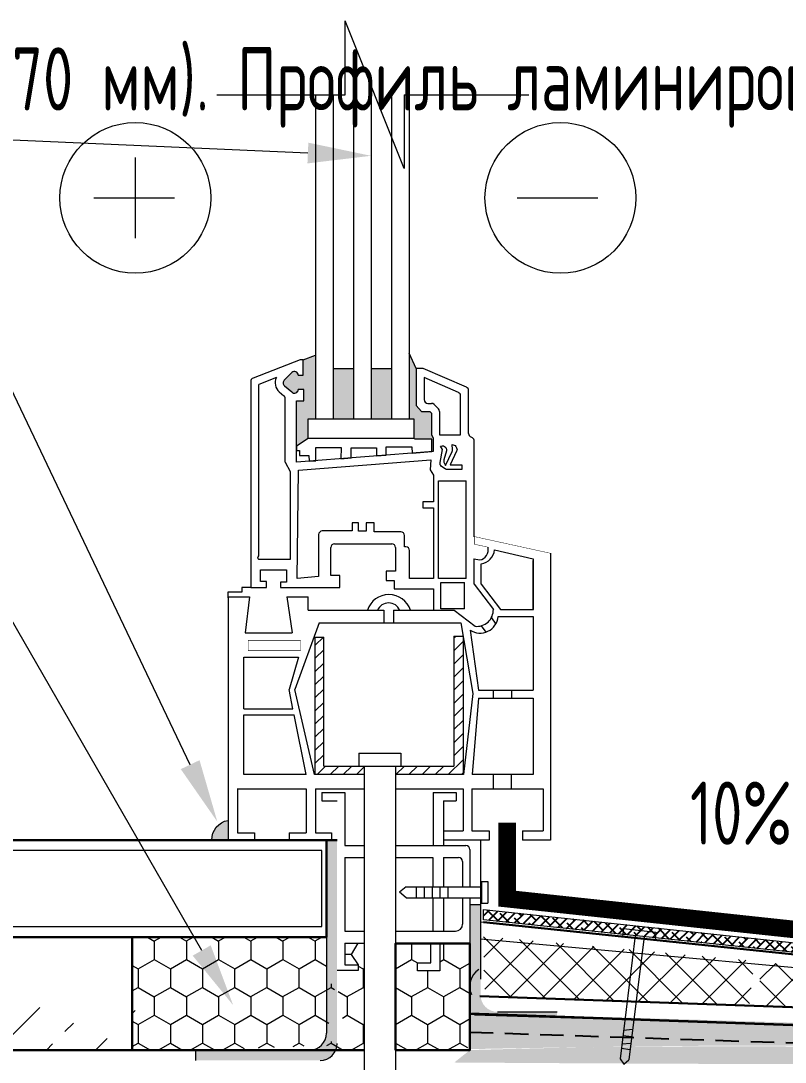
# Model space of a CAD drawing. Header units: millimetres. Extents: x -136099598 to 11807193, y 0 to 779331.
# Drawn here: x 803652 to 806675, y 371777 to 375900 of the extents above; entities that cross this region are included whole.
import ezdxf
from ezdxf import colors
from ezdxf.entities.mleader import LeaderData, LeaderLine
from ezdxf.math import Vec2, Vec3

# ---------------------------------------------------------------- set-up
doc = ezdxf.new("R2010")
doc.units = ezdxf.units.MM
doc.header["$MEASUREMENT"] = 0
doc.linetypes.add('DASHED', pattern=[19.049999999999997, 12.7, -6.35])
doc.layers.get('0').update_dxf_attribs({"color": 250, "lineweight": 9})
for name, color, linetype, lineweight in [('+АР_Размеры', 252, 'Continuous', 9), ('_0', 250, 'Continuous', 9), ('_Штриховки', 250, 'Continuous', 13), ('_Штриховки_точка', 5, 'Continuous', 30), ('АР_Перекрытие', 250, 'Continuous', 30), ('АР_Стены фасадные', 7, 'Continuous', 30), ('АР_Тонкие', 250, 'Continuous', 5), ('АР_Штриховка', 253, 'Continuous', 13), ('Рисунок', 6, 'Continuous', 35)]:
    doc.layers.add(name, color=color, linetype=linetype, lineweight=lineweight)
for name, color, linetype in [('_Пунктир', 6, 'DASHED'), ('АР_Таблицы', 250, 'Continuous'), ('ФВ-5', 7, 'Continuous')]:
    doc.layers.add(name, color=color, linetype=linetype)
doc.styles.add('ISOCPEUR', font='isocpeur.ttf', dxfattribs={"width": 0.7})
pattern_1 = [(270, (-49485.08451632649, -20780.11248790153), (3.488489645129149, -6.042242750816501), [4.028161833877665, -8.056323667755331]), (29.99999999999998, (-49485.08451632649, -20780.11248790153), (3.488490895474885, 6.042242028929052), [4.028161833877666, -8.056323667755333]), (329.9999999999999, (-49485.08451632649, -20780.11248790153), (6.976980540604033, -7.218874475598132e-07), [-8.056323667755331, 4.028161833877665])]
pattern_2 = [(44.99999999999999, (-49485.08451632649, -20780.11248790153), (-1.424170274225869, 1.424170274225869), [])]

# ---------------------------------------------------------------- blocks, each defined once
blk = doc.blocks.new('УЗЕЛ общий')
at = {"lineweight": 15}
h = blk.add_hatch(color=256, dxfattribs=at)
h.paths.add_polyline_path([(589.054599463765, -789.2090195357823), (586.4165296122101, -790.2095605481645), (586.4165296122101, -793.5596514665876), (585.3203856492783, -793.5596514665876, 0.4786130852545784), (584.3705654828245, -792.7474784407614, 0.1511480581941639), (583.9511027676635, -792.9687279986747), (582.2753968444322, -794.644433921937, 0.4386489946595933), (582.3242004911299, -795.8239983716394), (583.9173439948936, -797.1732456795226, 0.6721486504891006), (585.3184263849998, -796.6786476672914), (586.5157466147211, -796.6786476672914), (586.5157466147211, -799.1340942498127), (584.9238649324416, -799.1340942498127), (584.9238649324416, -808.9793552127012), (587.4671274260054, -807.2641420485243), (587.4671274260054, -803.0016704051022), (589.054599463765, -803.0016704051022)])
h.paths.add_polyline_path([(597.3012299897964, -792.059883264993), (592.8607366296364, -792.059883264993), (592.8607366296364, -803.0016704051022), (597.3012299899128, -803.0016704051022)])
h.paths.add_polyline_path([(605.5478605159442, -792.059883264993), (601.1073671556678, -792.059883264993), (601.1073671556678, -803.0016704051022), (605.5478605159442, -803.0016704051022)])
h.paths.add_polyline_path([(610.886749626663, -792.0969210188568), (609.3539976818138, -788.7817812202929), (609.3539976818138, -803.0016704051022), (610.3895622037235, -803.0016704051022), (610.3895622037235, -807.2641420485243), (610.6894180330564, -807.4185529660372), (614.2922139458242, -807.4185529660244), (614.2922139458242, -810.1372213270733), (614.626184368215, -810.1108325097384), (614.626184368215, -807.1749611534524), (614.2421671674238, -806.509823850407), (614.2421671674238, -801.8016561464547), (613.8412114745606, -801.4007004535579), (612.0916849997029, -801.4007004535579), (610.886749626663, -800.136721896275)])
at = {"linetype": 'Continuous'}
h = blk.add_hatch(dxfattribs=at)
h.set_pattern_fill('ANSI31', color=256, scale=0.6343561943114436, style=0)
h.set_pattern_definition(pattern_2)
h.paths.add_polyline_path([(619.1081057323045, -878.4196434956593), (606.3848148432462, -878.4196434956593), (606.3848148432462, -880.2787588977144), (621.1178010941367, -880.2787588977144), (621.1178010942531, -850.404634617712), (621.0808414638159, -850.1841690082147), (619.1081057323045, -850.184169008201)])
h = blk.add_hatch(dxfattribs=at)
h.set_pattern_fill('ANSI31', color=256, scale=0.6343561943114436, style=0)
h.set_pattern_definition(pattern_2)
h.paths.add_polyline_path([(590.8424905179418, -850.4101426424104), (589.0185154943629, -850.4101426424104), (589.0185154943629, -880.2787588977453), (599.6518665990461, -880.2787588977453), (599.6518665990461, -878.4196434956593), (590.8424905179418, -878.4196434956593)])
h = blk.add_hatch(color=256)
edge = h.paths.add_edge_path()
edge.add_arc((570.8297766172909, -894.3906811410925), 4.241291553383, 100.2352037119121, 181.6074361677928)
edge.add_line((566.5901540851355, -894.509655194569), (570.0761439939106, -894.509655194569))
edge.add_line((570.0761439938233, -894.509655194569), (570.0761439938233, -890.2168828817457))
at = {"lineweight": 30}
for points in [[(593.7572106023454, -894.5096551945826), (591.4468054719619, -894.5096551945826), (591.4468054719619, -936.434157746603, -0.4142135623730951), (587.7776223647525, -940.1033408538433), (563.0020880159573, -940.1033408538433), (563.0020880159573, -942.3362772739702), (590.0880274951342, -942.3362772739702, 0.4142135623730951), (593.7572106023454, -938.6670941667335)], [(628.5357223459869, -931.8006781920903, -0.4142135623730951), (624.8665392387775, -928.1314950848546), (624.8665392387775, -908.4605646470673), (622.5561341083958, -908.4605646470673), (622.5561341083958, -930.3644315049805, 0.4142135623730951), (626.2253172156052, -934.0336146122072), (641.4758937785518, -934.0336146122072), (641.4758937785518, -931.8006781920903)]]:
    blk.add_hatch(color=256, dxfattribs=at).paths.add_polyline_path(points)
h = blk.add_hatch()
h.set_pattern_fill('ANSI33', color=256, scale=2.378835728667914, style=0)
h.set_pattern_definition([(44.99999999999999, (-49333.73563988559, -20780.11248790153), (-10.68127705669401, 10.68127705669401), []), (44.99999999999999, (-49323.05435821525, -20780.11248790153), (-10.68127705669401, 10.68127705669401), [7.552803438520624, -3.776401719260312])])
edge = h.paths.add_edge_path()
edge.add_line((549.2993188166893, -915.5653686105734), (549.2993188166893, -940.1033408538433))
edge.add_line((495.8502517901943, -915.5653686105734), (550.5263321421517, -915.5653686105734))
edge.add_line((495.8502517901943, -915.5653686105734), (495.8502517901943, -940.1033408538433))
edge.add_line((495.8502517901943, -940.1033408538433), (550.3073832405789, -940.1033408538433))
at = {"ltscale": 100}
h = blk.add_hatch(dxfattribs=at)
h.set_pattern_fill('HONEY', color=256, scale=1.268712388622887, angle=270, style=0)
h.set_pattern_definition(pattern_1)
h.paths.add_polyline_path([(549.2993188166893, -915.5653686105734), (549.2993188166893, -940.1033408538433), (566.1929135843529, -940.1033408538433), (590.3721291479305, -939.028659476543), (592.5869036557287, -932.2451485677793, 0.4142135623730951), (591.4468054719619, -924.7206715048869), (591.4468054719619, -915.5653686105734)])
h = blk.add_hatch(dxfattribs=at)
h.set_pattern_fill('HONEY', color=256, scale=1.268712388622887, angle=270, style=0)
h.set_pattern_definition(pattern_1)
h.paths.add_polyline_path([(599.6518665990461, -940.1033408538433), (599.6518665990461, -916.888898941841), (598.2790173191479, -916.888898941841), (596.7800262660603, -919.3334100664279), (598.3471364117577, -921.5892883219694), (598.3471364117577, -922.8045855497821), (593.7572106023454, -922.8045855497821), (593.7572106023454, -926.9536079250156, -0.4142135623730951), (590.0880274951342, -940.1033408538433)])
h = blk.add_hatch(dxfattribs=at)
h.set_pattern_fill('HONEY', color=256, scale=1.268712388622887, angle=270, style=0)
h.set_pattern_definition(pattern_1)
edge = h.paths.add_edge_path()
edge.add_line((606.3848148432462, -940.2263914984997), (621.9857064052212, -940.1033408538406))
edge.add_line((606.3848148432462, -916.888898941841), (606.3848148432462, -940.2263914985015))
edge.add_line((606.3848148432462, -916.888898941841), (614.1125457464386, -916.888898941841))
edge.add_line((614.1125457464386, -921.123355490251), (614.1125457464386, -916.888898941842))
edge.add_line((611.1567383118108, -921.123355490251), (614.1125457465259, -921.123355490251))
edge.add_line((611.1567383118108, -922.9152988516635), (611.1567383118108, -921.1233554902337))
edge.add_line((616.0506829379028, -922.9152988516635), (611.1567383117235, -922.9152988516635))
edge.add_line((616.0506829379028, -916.888898941841), (616.0506829379028, -922.9152988516653))
edge.add_line((616.0506829379028, -916.888898941841), (622.5561341083976, -916.888898941841))
edge.add_line((622.5561341083958, -916.888898941841), (622.5561341083958, -926.9536079250174))
edge.add_arc((563.6096751475125, -930.983783976938), 59.08407012930459, -8.879032276322619, 3.9112321744353267, ccw=False)
at = {"layer": '_Штриховки_точка'}
h = blk.add_hatch(dxfattribs=at)
h.set_pattern_fill('DOTS', color=0, scale=1.903068582934333, angle=44.99999999999999, style=0)
h.set_pattern_definition([(44.99999999999999, (-4840.840916607469, -2622.892653252994), (-1.068127705669401, 3.204383117008204), [0, -3.021121375408251])])
edge = h.paths.add_edge_path()
edge.add_arc((-1478.55728919996, -1023.448732402474), 2293.06429254158, 357.9773063400482, 362.0226936601316)
edge.add_arc((689.3898444020324, -3187.764137985889), 2248.654220594147, 86.84682406783273, 91.70317583832004)
edge.add_line((622.5561341083958, -940.1033408538433), (619.1718346569105, -942.7947069752054))
edge.add_arc((733.4440515298047, 14991.00911556844), 15934.21357942888, 269.5890997799831, 270.2578347142658)
edge.add_arc((5257.116014151892, -1021.640562991838), 4452.660959528525, 178.9885743876303, 181.0114256123697)
edge.add_line((805.1488014085353, -1100.238000402029), (805.1488014085353, -1115.2618025717))
edge.add_line((805.1488014085353, -1115.261802571686), (802.9015004694538, -1115.261802571686))
edge.add_arc((596.6583960549342, -1142.284588919697), 208.005887177623, 5.791551844284697, 7.464597599853619, ccw=False)
edge.add_line((803.6025376859488, -1121.294797468297), (804.1126199528826, -1121.294797468297))
edge.add_arc((596.6583960544667, -1142.284588926203), 208.5133721341172, 0.8504028670449202, 5.777408197796092, ccw=False)
edge.add_line((805.1488014085353, -1139.189878275597), (805.1488014085353, -1151.568720865639))
edge.add_arc((596.6583960541175, -1148.474010214914), 208.5133721343954, 354.2225918022065, 359.1495971329187, ccw=False)
edge.add_line((804.1126199528244, -1169.463801672833), (803.6025376858906, -1169.463801672833))
edge.add_arc((596.6583960549342, -1148.474010221435), 208.0058871776437, 352.5354024001472, 354.20844815571604, ccw=False)
edge.add_line((802.9015004694811, -1175.496796569444), (805.1488014085626, -1175.496796569444))
edge.add_line((805.1488014085353, -1175.496796569444), (805.1488014085353, -1180.824852238736))
edge.add_arc((781.2922716087796, -1180.901950988723), 23.8566543820967, -0.18516597503730736, 0.18516597503537469, ccw=False)
edge.add_line((805.1488014085353, -1180.979049738708), (805.1488014085353, -1228.590341176788))
edge.add_line((805.1488014085353, -1228.590341176788), (813.0782538374206, -1228.590341176788))
edge.add_line((813.078253837477, -1228.590341176788), (813.078253837477, -1104.383197353521))
edge = h.paths.add_edge_path()
edge.add_arc((-1387.558938581902, -1024.605517822062), 2210.223140494513, 357.7815898337843, 362.21841016622)
edge.add_arc((362.4726793971513, -11273.52887495436), 10344.64610728367, 87.45948461701514, 88.5591808027716)
edge.add_line((622.5824811957427, -932.1534356838456), (622.5297870210779, -939.8952252059898))
edge.add_arc((679.91469145677, -3697.843581299302), 2758.545298184323, 87.23307916327212, 91.19198695773122, ccw=False)
edge.add_arc((4992.818739202401, -1023.448732392402), 4180.523999765776, 178.8906909797854, 181.109309020392)
edge.add_line((813.078253837477, -1104.383197353518), (813.078253837477, -1228.590341176785))
edge.add_line((813.078253837477, -1228.590341176788), (821.0077062663622, -1228.590341176788))
edge.add_line((821.007706266304, -1228.590341176788), (821.007706266304, -1110.160798437756))
at = {"layer": 'АР_Штриховка'}
h = blk.add_hatch(dxfattribs=at)
h.set_pattern_fill('ANSI37', color=256, scale=1.601977201608952, style=0)
h.set_pattern_definition([(45, (-41513.40002410825, -17636.8117305346), (-3.596541392640505, 3.596541392640505), []), (135, (-41513.40002410825, -17636.8117305346), (-3.596541392640505, -3.596541392640505), [])])
edge = h.paths.add_edge_path()
edge.add_line((625.5369873939284, -915.4015008006235), (625.5941569700622, -925.8178018956943))
edge.add_arc((628.5915419202547, -925.7033468611021), 2.999569384859154, 182.1867748169091, 262.2722705206592)
edge.add_line((628.188202493589, -928.6756748715144), (683.175642690841, -930.3527274060249))
edge.add_line((683.175642690841, -930.3527274060249), (684.3119862803416, -920.7744926052604))
edge.add_line((684.3119862803416, -920.7744926052604), (625.5369873939284, -915.4015008006235))
h.paths.add_polyline_path([(685.9639068138041, -920.9593615816294), (684.8008285514152, -930.4075873224456), (771.0710493479887, -933.3551292525742), (769.9388623714151, -933.2885774827707), (722.3351226353233, -931.5778657375062), (723.011680478842, -925.1054351097572)])
edge = h.paths.add_edge_path()
edge.add_line((785.1198929234132, -934.0098126164893), (749.3388731273211, -932.4562176172899))
edge.add_line((749.3388731273211, -932.4562176172899), (723.9680461391454, -931.7089404904465))
edge.add_line((723.9680461391454, -931.7089404904465), (724.6214429840616, -925.2855861161205))
edge.add_line((724.6214429840616, -925.2855861161205), (784.4543818396644, -931.9639004111215))
edge.add_arc((784.3314370387205, -933.1350904547428), 1.177625382860288, -47.96917594508062, 84.00736611448332, ccw=False)
h.paths.add_polyline_path([(763.3937648166504, -932.6434451972307), (785.1198929234132, -934.0098126164838), (759.5879188373215, -932.339626262003)], flags=16)
at = {"layer": 'ФВ-5'}
h = blk.add_hatch(dxfattribs=at)
h.set_pattern_fill('ANSI38', color=256, scale=0.4616662020861684)
h.set_pattern_definition([(45, (-9066.873664420335, 3874.117800397129), (-1.036470184293766, 1.036470184293766), []), (135, (-9066.873664420335, 3874.117800397129), (-3.109410552881296, 1.036470184293766), [3.664475479058961, -2.198685287435377])])
h.paths.add_polyline_path([(625.5369873939284, -909.5983176467838), (625.5369873939284, -911.7873814467622), (682.4204150295847, -917.7694240344644), (682.5354223399828, -917.7562402899155), (688.4817250829653, -918.4217002070445), (688.3711562957633, -918.3952229562651), (721.104788252314, -921.8375960437018), (721.1148561621671, -921.8100221402609), (727.0611589051498, -922.47548205739), (727.0555295184927, -922.4633949655025), (836.2080548096314, -933.9239051038717), (836.2080548096314, -932.1285595600342)])
at = {"layer": '+АР_Размеры', "ltscale": 100}
for p, q in [((595.4933060827334, -732.6346862270375), (595.4933060827334, -716.5975515275986)), ((608.2791348396004, -748.6718209264736), (595.4933060827334, -716.5975515275986)), ((567.6335468219495, -732.6346862270375), (595.4933060827334, -732.6346862270375)), ((608.2791348396004, -732.6346862270375), (608.2791348396004, -748.6718209264736)), ((608.2791348396004, -732.6346862270375), (635.3727140556457, -732.6346862270375))]:
    blk.add_line(p, q, dxfattribs=at)
for points in [[(549.9702434114297, -763.7996081197689), (549.9702434114297, -746.2966976436228)], [(540.9747572099459, -755.0481528816963), (558.477667686122, -755.0481528816963)], [(632.812444329671, -755.0481528816963), (650.3153548058472, -755.0481528816963)]]:
    blk.add_lwpolyline(points, dxfattribs=at)
for centre in [(549.9702434114297, -755.0481528816963), (642.1900908959233, -755.0481528816963)]:
    blk.add_circle(centre, 16.35848940655407, dxfattribs=at)
at = {"lineweight": 15}
for p, q in [((610.886749626663, -792.0969210188832), (609.3539976818138, -788.7817812202493)), ((585.753980518728, -790.2095605481964), (575.511151836663, -794.1632705270531)), ((586.4165296122101, -790.2095605481964), (585.753980518728, -790.2095605481964)), ((586.4165296122101, -790.2095605481964), (589.054599463765, -789.2090195358087)), ((586.4165296122101, -793.5596514665876), (586.4165296122101, -790.2095605481964)), ((582.2753968444322, -794.6444339219506), (583.9511027676635, -792.9687279986883)), ((585.3207329417928, -793.5360473922419), (585.3207329417928, -793.5596514665876)), ((585.3207329417928, -793.5596514665876), (586.4165296122101, -793.5596514665876)), ((592.8607366296364, -792.0598832650057), (597.3012299897964, -792.0598832650057)), ((601.1073671556678, -792.0598832650057), (605.5478605159442, -792.0598832650057)), ((612.4455589748104, -792.0969210188832), (610.886749626663, -792.0969210188832)), ((610.886749626663, -792.0969210188832), (610.886749626663, -800.136721896275)), ((621.8057671164279, -796.169918395135), (612.4455589748104, -792.0969210188832)), ((574.9977550522308, -794.911756526556), (574.9977550522308, -839.678436566981)), ((580.5665184115642, -794.0777939546906), (576.7384622378177, -795.5554154558567)), ((582.3242004911299, -795.8239983716394), (583.9173439948936, -797.1732456795371)), ((620.0650599306118, -797.3108336159257), (612.6274568123645, -794.0744378512109)), ((612.6274568123645, -794.0744378512254), (612.6274568123645, -798.8576824872371)), ((581.1992198620574, -797.1523357124443), (582.2070485188742, -798.0058747055373)), ((586.5157466147211, -796.6786476672914), (585.3207329417928, -796.6786476672914)), ((586.5157466147211, -799.1340942498127), (586.5157466147211, -796.6786476672914)), ((620.5472475806619, -806.5098238505243), (620.5472475806619, -798.0465127375146)), ((622.2879547664797, -806.2190492656455), (622.2879547664797, -796.9055975167066)), ((582.4908435525722, -812.4577741232724), (582.4908435525722, -798.6181197617043)), ((584.9238649324416, -812.4577741232724), (584.9238649324416, -799.1340942498127)), ((584.9238649324416, -799.1340942498127), (586.5157466147211, -799.1340942498127)), ((610.886749626663, -800.136721896275), (612.0916849998193, -801.4007004535579)), ((613.4297675929865, -799.6599932677718), (614.229907992587, -799.6599932677718)), ((614.7972273860942, -799.8949846548112), (615.7478829661286, -800.8456402348884)), ((612.0916849998193, -801.4007004535579), (613.8412114745606, -801.4007004535579)), ((613.8412114745606, -801.4007004535579), (614.2421671674238, -801.8016561464237)), ((614.2421671674238, -801.8016561464237), (614.2421671674238, -806.5098238505243)), ((615.9828743531252, -801.4129596284238), (615.9828743531252, -806.5098238505243)), ((614.2421671674238, -806.5098238505243), (614.626184368215, -807.1749611533096)), ((614.626184368215, -807.1749611533096), (614.626184368215, -810.1108325097521)), ((623.1214306920901, -807.1634711607558), (622.6891101566725, -806.9138707833108)), ((623.5225860822829, -808.6048044061663), (623.5225860822829, -807.858292678422)), ((623.5225860822829, -828.6194728638875), (623.5225860822829, -808.6048044061663)), ((614.626184368215, -810.1108325097521), (584.9238649324416, -812.4577741232724)), ((621.7818788965815, -837.7201305395802), (621.7818788965815, -816.4656764163601)), ((592.37175457593, -837.0440611172753), (592.37175457593, -830.9620446087865)), ((593.1740653564339, -830.1597338282645), (605.6130592732825, -830.1597338282645)), ((606.4153700539027, -830.9620446087865), (606.4153700537863, -836.1395052698126)), ((577.1276133694337, -838.3753336217251), (577.1276133694337, -835.8332917274447)), ((577.1276133694337, -835.8332917274447), (582.8017234930885, -835.8332917274447)), ((582.8017234930885, -835.8332917274447), (582.8017234930885, -838.5052265894537)), ((606.4153700537863, -836.1395052698126), (604.3902407946898, -836.1395052698126)), ((604.3902407946898, -836.1395052698126), (604.3902407946898, -838.1176343203488)), ((578.4328681560601, -838.3753336217251), (577.1276133694337, -838.3753336217251)), ((578.4328681560601, -839.678436566981), (578.4328681560601, -838.3753336217251)), ((582.8017234930885, -838.5052265894537), (581.4975711176539, -838.5052265894537)), ((581.4975711176539, -838.5052265894537), (581.4975711177703, -839.678436566981)), ((594.3131005886844, -837.0440611172753), (592.37175457593, -837.0440611172753)), ((594.3131005886844, -839.678436566981), (594.3131005886844, -837.0440611172753)), ((604.3902407946898, -838.1176343203488), (606.1452793252556, -838.1176343203488)), ((606.1452793252556, -838.1176343203488), (606.1452793252556, -839.9157911867305)), ((621.4228448354988, -844.2951143352775), (621.4228448354988, -838.5360044412864)), ((574.9977550522308, -839.678436566981), (578.4328681560601, -839.678436566981)), ((581.4975711177703, -839.678436566981), (594.3131005886844, -839.678436566981)), ((606.1452793252556, -839.9157911867305), (614.6667020260938, -839.9157911867305)), ((614.6667020260938, -839.9157911867305), (614.6667020260938, -844.6796415794443))]:
    blk.add_line(p, q, dxfattribs=at)
at = {"ltscale": 100}
for p, q in [((627.9127939949412, -831.4424807219239), (636.2735868319287, -833.4497190854381)), ((623.4566088894499, -838.9189699770413), (623.4566088894499, -833.4045932530053)), ((623.4566088894499, -833.4045932530053), (624.6806160701108, -833.6736718477678)), ((636.2735868319287, -833.4497190854381), (636.2735868319287, -844.4139873744944)), ((640.0754769433406, -832.229461460759), (640.0754769433406, -894.5272921611386)), ((624.984010455024, -838.9189699770413), (624.984010455024, -834.5363215728057)), ((623.4566088894499, -838.9189699770413), (627.6468292341451, -844.4139873744944)), ((624.984010455024, -838.9189699770413), (629.1742307997192, -844.4139873744944)), ((570.0761439938233, -841.6939675416288), (570.0761439938233, -894.5096551945953)), ((570.0761439938233, -841.6939675416288), (574.7530701993401, -841.6939675416288)), ((574.7530701993401, -841.6939675416288), (573.7815887559573, -849.5083149376205)), ((582.8268724086811, -841.6939675416288), (587.4833928160951, -841.6939675416288)), ((582.8268724086811, -841.6939675416288), (583.9833848054404, -849.5083149376205)), ((587.4833928160951, -844.5984176850816), (587.4833928160951, -841.6939675416288)), ((587.4833928160951, -844.5984176850816), (603.8863454653783, -844.5984176850816)), ((603.8863454653783, -844.5984176850816), (603.8863454653783, -847.3287027836423)), ((605.9857987636369, -844.5984176850816), (619.1740109451948, -844.5984176850816)), ((605.9857987636369, -844.5984176850816), (605.9857987636369, -847.3287027836423)), ((619.1740109451948, -844.5984176850816), (623.6736273101415, -848.0662862372192)), ((629.1742307997192, -844.4139873744944), (636.2735868319287, -844.4139873744944)), ((589.864528854785, -847.3287027836423), (584.6129312532139, -861.7735850889503)), ((589.864528854785, -847.3287027836423), (620.6021410603444, -847.3287027836423)), ((620.6021410603444, -847.3287027836423), (623.1765806732583, -862.6853335874102)), ((625.0355281858374, -847.9603732451733), (625.9979895927827, -849.3595733527109)), ((627.2269459347608, -846.2064312455386), (628.1752758221119, -847.5850873358513)), ((628.6709796970827, -845.9794059465266), (636.2735868319287, -845.9794059465266)), ((636.2735868319287, -845.9794059465266), (636.2735868319287, -861.9363825577375)), ((573.7815887559573, -849.5083149376205), (583.9833848054404, -849.5083149376205)), ((619.1081057323045, -850.1841690082147), (619.1081057323045, -878.4196434956739)), ((619.1081057323045, -850.1841690082147), (621.1178010941367, -850.1841690082147)), ((621.1178010941367, -850.1841690082147), (621.1178010941367, -880.2787588977453)), ((622.6219014443359, -848.884407245182), (624.4538733346271, -861.9363825577375)), ((589.0185154943629, -880.2787588977453), (589.0185154943629, -850.410142642425)), ((589.0185154943629, -850.410142642425), (590.8424905179418, -850.410142642425)), ((590.8424905179418, -878.4196434956739), (590.8424905179418, -850.410142642425)), ((573.5043180799694, -865.9910936147553), (573.5043180799694, -854.8123570564267)), ((573.5043180799694, -854.8123570564267), (585.3657397519, -854.8123570564267)), ((585.3657397519, -854.8123570564267), (583.3291583721875, -861.7735850889503)), ((584.1773102860316, -865.9910936147553), (583.3291583721875, -861.7735850889503)), ((588.8167387809972, -880.2787588977453), (584.6129312532139, -861.7735850889503)), ((623.1765806732583, -862.6853335874102), (621.1733655309654, -880.2787588977453)), ((624.4538733346271, -863.6931897748209), (623.0857197207515, -880.2787588977453)), ((624.4538733346271, -861.9363825577375), (636.2735868319287, -861.9363825577375)), ((624.4538733346271, -863.6931897748209), (636.2735868319287, -863.6931897748209)), ((627.6462777261058, -861.9363825577375), (627.6462777261058, -863.6931897748209)), ((631.5978329588543, -861.9363825577375), (631.5978329588543, -863.6931897748209)), ((573.5043180799694, -865.9910936147553), (584.1773102860316, -865.9910936147553)), ((573.5043180799694, -880.2787588977453), (573.5043180799694, -867.3062188291578)), ((573.5043180799694, -867.3062188291578), (584.4417853810028, -867.3062188291578)), ((587.0505968678644, -880.2787588977453), (584.4417853810028, -867.3062188291578)), ((598.431655021559, -875.6542222527696), (607.6050264207315, -875.6542222527696)), ((598.431655021559, -875.6542222527696), (598.431655021559, -878.4196434956739)), ((607.6050264207315, -875.6542222527696), (607.6050264207315, -878.4196434956739)), ((590.8424905179418, -878.4196434956739), (619.1081057323045, -878.4196434956739)), ((599.6518665990461, -878.4196434956739), (599.6518665990461, -971.5017659306823)), ((606.3848148432462, -878.4196434956739), (606.3848148432462, -971.5017659306823)), ((587.0505968678644, -880.2787588977453), (573.5043180799694, -880.2787588977453)), ((599.6518665990461, -880.2787588977453), (588.8167387809972, -880.2787588977453)), ((621.1733655309654, -880.2787588977453), (606.3848148432462, -880.2787588977453)), ((636.2735868319287, -880.2787588977453), (623.0857197207515, -880.2787588977453)), ((627.6043631137, -880.2787588977453), (627.6043631137, -883.3351211946801)), ((631.5311004839023, -880.2787588977453), (631.5311004839023, -883.3351211946801)), ((572.1106572183198, -883.3351211946801), (587.0175063844672, -883.3351211946801)), ((572.1106572183198, -883.3351211946801), (572.1106572183198, -892.8917390892384)), ((587.0175063844672, -883.3351211946801), (587.0175063844672, -892.8917390892384)), ((589.0420924638747, -883.3351211946801), (599.6518665990461, -883.3351211946801)), ((589.0420924638747, -883.3351211946801), (589.0420924638747, -892.8917390892384)), ((590.4494031498325, -884.1385676953005), (590.4494031498325, -886.0097396174879)), ((590.4494031498325, -884.1385676953005), (595.4198695190134, -884.1385676953005)), ((595.4198695190134, -884.1385676953005), (595.4198695190134, -895.6632919337944)), ((606.3848148432462, -883.3351211946801), (621.1242813139124, -883.3351211946801)), ((614.6051803189912, -884.1385676953005), (619.5756466880557, -884.1385676953005)), ((614.6051803189912, -884.1385676953005), (614.6051803189912, -895.6896784892679)), ((619.5756466880557, -884.1385676953005), (619.5756466880557, -886.0097396174879)), ((621.1242813139124, -883.3351211946801), (621.1242813139124, -892.5252208776728)), ((622.9890679336986, -883.3351211946801), (638.4295011454396, -883.3351211946801)), ((622.9890679336986, -883.3351211946801), (622.9890679336986, -892.5252208776728)), ((638.4295011454396, -883.3351211946801), (638.4295011454396, -892.5252208776728)), ((590.4494031498325, -886.0097396174879), (593.7572106023454, -886.0097396174879)), ((616.8618134136213, -886.0097396174879), (619.5756466880557, -886.0097396174879)), ((616.8618134136213, -886.0097396174879), (616.8618134136213, -895.6903674332643)), ((572.1106572183198, -892.8917390892384), (575.8090702526388, -892.8917390892384)), ((575.8090702526388, -892.8917390892384), (575.8090702526388, -894.5096551945953)), ((583.329985634251, -892.8917390892384), (587.0175063844672, -892.8917390892384)), ((583.329985634251, -892.8917390892384), (583.329985634251, -894.5096551945826)), ((589.0420924638747, -892.8917390892384), (592.533552099545, -892.8917390892384)), ((592.533552099545, -892.8917390892384), (592.533552099545, -894.5096551945826)), ((616.8618134136213, -892.5252208776728), (621.1242813139124, -892.5252208776728)), ((622.9890679336986, -892.5252208776728), (626.7077488890518, -892.5252208776728)), ((626.7077488890518, -892.5252208776728), (626.7077488890518, -894.5272921611386)), ((633.9810371527583, -892.5252208776728), (638.4295011454396, -892.5252208776728)), ((633.9810371527583, -892.5252208776728), (633.9810371527583, -894.5272921611386)), ((583.329985634251, -894.5096551945826), (593.7572106023454, -894.5096551945826)), ((583.329985634251, -894.5096551945953), (591.4468054719619, -894.5096551945953)), ((626.7077488890518, -894.5272921611386), (616.8618134136213, -894.5272921611386)), ((624.8665392387775, -894.5272921611386), (624.8665392387775, -924.7206715048869)), ((640.0754769433406, -894.5272921611386), (633.9810371527583, -894.5272921611386)), ((595.4198695190134, -895.6632919337944), (599.6518665990461, -895.6632919337944)), ((606.3848148432462, -895.6903674332643), (621.6778682886506, -895.6903674332643)), ((622.5561341083958, -896.5686332529949), (622.5561341083958, -904.6478107251951)), ((595.4198695190134, -898.2810035816574), (595.4198695190134, -914.2651934811502)), ((595.4198695190134, -898.2810035816574), (599.6518665990461, -898.2810035816574)), ((606.3848148432462, -898.2810035816574), (614.5292100840616, -898.2810035816574)), ((614.5292100840616, -898.2810035816574), (614.5292100840616, -904.6478107251951)), ((616.7985278639844, -898.2810035816574), (620.094902286366, -898.2810035816574)), ((616.7985278639844, -898.2810035816574), (616.7985278639844, -904.6478107251951)), ((620.9731681061112, -899.159269401388), (620.9731681061112, -904.6478107251951)), ((625.0497500353376, -903.4643427104675), (626.4520492598549, -903.4643427104675)), ((625.0497500353376, -903.4643427104675), (625.0497500353376, -908.203037377366)), ((626.4520492598549, -903.4643427104675), (626.4520492598549, -908.203037377366)), ((591.4468054719619, -906.2231414362986), (591.4468054719619, -936.4341577466166)), ((608.7556101059909, -904.6478107251951), (607.2694685673941, -905.8336900439253)), ((608.7556101059909, -907.0195693626529), (607.2694685673941, -905.8336900439253)), ((608.7556101059909, -904.6478107251951), (625.0497500353376, -904.6478107251951)), ((610.9293791150576, -904.6478107251951), (610.9293791150576, -907.0195693626529)), ((612.6378132004193, -904.6478107251951), (612.6378132004193, -907.0195693626529)), ((614.3462472858973, -904.6478107251951), (614.3462472858973, -907.0195693626529)), ((616.0546813713754, -904.6478107251951), (616.0546813713754, -907.0195693626529)), ((617.7631154568535, -904.6478107251951), (617.7631154568535, -907.0195693626529)), ((608.7556101059909, -907.0195693626529), (625.0497500353376, -907.0195693626529)), ((614.5292100840616, -907.0195693626529), (614.5292100840616, -914.2651934811502)), ((616.7985278639844, -907.0195693626529), (616.7985278639844, -914.2651934811502)), ((620.9731681061112, -907.0195693626529), (620.9731681061112, -912.736702307875)), ((622.5561341083958, -907.0195693626529), (622.5561341083958, -926.9536079250156)), ((622.5561341083958, -908.4605646470818), (624.8665392387775, -908.4605646470818)), ((625.0497500353376, -908.203037377366), (626.4520492598549, -908.203037377366)), ((624.8665392387775, -912.2226903592318), (836.1296393523826, -934.3216453306022)), ((595.4198695190134, -914.2651934811502), (599.6518665990461, -914.2651934811502)), ((606.3848148432462, -914.2651934811502), (619.4446769328224, -914.2651934811502)), ((658.4262928231872, -915.243266000022), (655.1349935968607, -941.9800205900817)), ((655.8559790399024, -913.7181777569065), (655.6628279884928, -915.44410383844)), ((660.3386099564611, -915.4572763617523), (657.0473107301347, -942.1940309518075)), ((662.9198885159451, -914.5087107683682), (662.7267374645319, -916.2346368499018)), ((595.4198695190134, -916.888898941841), (595.4198695190134, -921.5892883219694)), ((595.4198695190134, -916.888898941841), (599.6518665990461, -916.888898941841)), ((598.2790173191479, -916.888898941841), (596.7800262660603, -919.3334100664279)), ((606.3848148432462, -916.888898941841), (622.5561341083958, -916.888898941841)), ((614.1125457464386, -921.123355490251), (614.1125457464386, -916.888898941841)), ((616.0506829379028, -916.888898941841), (616.0506829379028, -922.9152988516807)), ((624.8665392387775, -915.9156450232904), (694.738372214546, -922.3040945655002)), ((596.7800262660603, -919.3334100664279), (595.4198695190134, -919.3334100664279)), ((596.7800262660603, -919.3334100664279), (598.3471364117577, -921.5892883219694)), ((595.4198695190134, -921.5892883219694), (598.3471364117577, -921.5892883219694)), ((598.3471364117577, -921.5892883219694), (598.3471364117577, -922.8045855497994)), ((611.1567383118108, -922.9152988516807), (611.1567383118108, -921.123355490251)), ((611.1567383118108, -921.123355490251), (614.1125457464386, -921.123355490251)), ((598.3471364117577, -922.8045855497994), (593.7572106023454, -922.8045855497994)), ((616.0506829379028, -922.9152988516807), (611.1567383118108, -922.9152988516807)), ((628.5357223459869, -931.8006781920903), (641.4758937785518, -931.8006781920903)), ((655.8876697749231, -935.8081830103481), (657.8553898804705, -935.5721292566602)), ((655.7518658074416, -936.9113818084022), (657.6615883797524, -937.1464689953461)), ((563.0020880159573, -940.1033408538578), (587.7776223647525, -940.1033408538578)), ((563.0020880159573, -940.1033408538578), (563.0020880159573, -942.3362772739865)), ((655.4078750371584, -939.7057788455147), (657.3175976094656, -939.9408660324714)), ((655.5248796266853, -938.7552961386689), (657.4796814668091, -938.6241834644477)), ((655.1349935968607, -941.9800205900817), (655.983471531115, -943.1759552417032)), ((655.983471531115, -943.1759552417032), (657.0473107301347, -942.1940309518075))]:
    blk.add_line(p, q, dxfattribs=at)
for p, q in [((636.2719960384438, -844.5974168348994), (636.2719960384438, -833.8203817850208)), ((636.2735868319287, -863.6931897748209), (636.2735868319287, -880.2787588977453))]:
    blk.add_line(p, q)
at = {"lineweight": 30}
for p, q in [((495.8502517901943, -894.5096551945517), (528.0384609044413, -894.5096551945826)), ((528.0384609044413, -894.5096551945826), (593.7572106023454, -894.5096551945826)), ((528.0384609044413, -894.5096551945953), (593.7572106023454, -894.5096551945953)), ((495.8502517901943, -915.565368610587), (528.0384609044413, -915.565368610587)), ((528.0384609044413, -915.565368610587), (591.4468054719619, -915.565368610587)), ((549.2993188166893, -915.565368610587), (549.2993188166893, -940.1033408538578)), ((549.2993188166893, -915.565368610587), (549.2993188166893, -940.1033408538578)), ((495.8502517901943, -940.1033408538578), (578.4928998003616, -940.1033408538578)), ((528.0384609044413, -940.1033408538578), (599.6518665990461, -940.1033408538578))]:
    blk.add_line(p, q, dxfattribs=at)
at = {"lineweight": 15}
for points in [[(589.054599463765, -732.5642626318086), (589.054599463765, -803.0016704051159)], [(592.8607366296364, -732.5642626318086), (592.8607366296364, -803.0016704051159)], [(597.3012299897964, -732.5642626318086), (597.3012299897964, -803.0016704051159)], [(601.1073671556678, -732.5642626318086), (601.1073671556678, -803.0016704051159)], [(605.5478605159442, -732.5642626318086), (605.5478605159442, -803.0016704051159)], [(609.3539976818138, -732.5642626318086), (609.3539976818138, -803.0016704051159)], [(587.4671274260054, -807.2641420485515), (584.9238649324416, -808.979355212673), (584.9238649324416, -809.9037340833538), (585.6106670708996, -809.9037340833538), (585.6106670708996, -810.9893054319909), (587.5983143514622, -810.9658307992586), (587.6988752915659, -812.2385054798297), (589.16682102083, -812.1225151132885), (589.16682102083, -809.2798305114638), (594.6008298955276, -809.2798305114638), (594.5916227124999, -811.6938720619282)], [(594.5916227124999, -811.6938720619282), (596.7736822470906, -811.5214556842775), (596.7736822470906, -809.2986102176428), (602.3132982119569, -809.2986102176428), (602.2912241095328, -811.0854847282399), (604.3968484565266, -810.9191079099774), (604.4089817839576, -809.1055965708156), (609.9519049821556, -809.1055965708156), (610.059843801253, -810.4716438841333), (614.2922139458242, -810.1372213270861), (614.2922139458242, -807.4185529660372), (610.6894180330564, -807.4185529660372), (610.3895622037235, -807.2641420485515)], [(615.9828743531252, -806.5098238505243), (620.5472475806619, -806.5098238505243)], [(621.7818788965815, -837.7201305395802), (615.7660213203053, -837.7201305395802), (615.7660213203053, -816.4656764163601), (621.7818788965815, -816.4656764163601)], [(621.4228448354988, -844.2951143352775), (616.2345735316048, -844.2951143352775), (616.2345735316048, -838.5360044412864), (621.4228448354988, -838.5360044412864)], [(574.9977550522308, -839.678436566981), (573.0561524633686, -839.678436566981), (573.0561524633686, -840.668745869194), (570.0407653543534, -840.668745869194), (570.0407653543534, -841.8968653624524)], [(495.8502517901943, -913.2751160794487), (590.4382873552986, -913.2751160794487), (590.4382873552986, -896.7818550273441), (495.8502517901943, -896.7818550273441)]]:
    blk.add_lwpolyline(points, dxfattribs=at)
blk.add_lwpolyline([(582.4908435525722, -812.4577741232724), (583.5568751220708, -814.4405981003592), (583.5568751220708, -833.5854652298203), (576.7384622380487, -833.5854652298203, -0.4142135623731008), (576.7384622380487, -832.7831544492856), (576.7384622378177, -795.5554154558395)], format="xyb", dxfattribs=at)
blk.add_lwpolyline([(587.4671274260054, -803.0016704051159), (610.3895622037235, -803.0016704051159), (610.3895622037235, -807.2641420485515), (587.4671274260054, -807.2641420485515)], close=True, dxfattribs=at)
for points in [[(617.2913532046969, -809.2101600915712), (617.3418891289639, -809.2840709833163, -0.2206237714267132), (617.4530807032152, -809.9500236276854), (616.8991602217448, -811.9604726243933, 0.2007454880768778), (616.9778280076007, -812.5747403931364), (617.2976064219274, -813.1286128538859), (618.723068049936, -810.1426675705643, 0.1371543281224786), (618.7973479872453, -809.7170665165522), (618.688513245259, -808.630365672906), (618.7109275959101, -808.628120841583, -0.2948811985104581), (619.4857017831528, -809.0252825306607), (619.6584072011192, -809.3244170891494, -0.2463199090183235), (619.6886384498212, -810.0690853244068), (618.2806211243733, -813.0409883317698), (620.8437270186278, -813.0409883317698), (620.8437270186278, -814.0451809536689), (617.6757547654561, -814.0451809536689, -0.1544625356335507), (617.2141625782824, -813.8990982137384), (616.4183797126752, -813.3393428683712, -0.2950462530491903), (616.0920740040601, -812.5317229712437), (616.6347212965502, -809.7075904854946), (616.2087603008276, -808.979229199429), (616.2279000850995, -808.9681788398084, -0.3920868669925349)], [(585.0609802937252, -837.6841361028119), (585.3966612102831, -814.1665486505744), (614.0821903346223, -811.8999491631457), (613.940370114813, -814.12395138786), (614.6580981272855, -815.2637752210803), (614.6580981272855, -821.0510546743535), (612.3331130388542, -821.0510546743535), (612.3331130388542, -822.3223364507348), (614.6580981272855, -822.3223364507348), (614.6580981272855, -837.7201305395929), (609.4811754265684, -837.7201305395929), (609.4811754265684, -831.6396790066274, 0.414213562373095), (608.6788646460645, -830.8373682260944), (608.3842763449647, -830.8373682260944), (608.3842763449647, -828.3511437917559, 0.414213562373095), (607.5819655644591, -827.5488330112203), (601.8039842666494, -827.5488330112203), (601.8039842666494, -825.5764422042612), (600.0489457359654, -825.5764422042612), (600.0489457359654, -827.4173750680402), (598.4261965419282, -827.4173750680402), (598.4261965419282, -825.6202615187003), (597.0228271640954, -825.6202615187003), (597.0228271640954, -827.3735557536202), (592.6793272832292, -827.3735557536202), (590.5382003272553, -827.3735557536202, 0.4142135623709144), (589.7358895466332, -828.1758665341413), (589.7358895465168, -837.292370565634)]]:
    blk.add_lwpolyline(points, format="xyb", close=True, dxfattribs=at)
at = {"const_width": 0.09515342914671654}
for points in [[(623.5275095112756, -828.5883233666736), (623.5275095112756, -830.2435113427719), (626.4953995821415, -830.8992844887307, -0.3796879164387484), (624.6806160701108, -833.6736718477678), (623.4566088894499, -833.4045932530053), (623.4566088894499, -838.9189699770413), (627.6468292341451, -844.4139873744944, -0.4577081301922283), (623.6736273101415, -848.0662862372192), (619.1740109451948, -844.5984176850816), (605.9857987636369, -844.5984176850816), (605.9857987636369, -847.3287027836423), (620.6021410603444, -847.3287027836423), (623.1765806732583, -862.6853335874102), (621.1733655309654, -880.2787588977453), (606.3848148432462, -880.2787588977453), (606.3848148432462, -883.3351211946801), (621.1242813139124, -883.3351211946629), (621.1242813139124, -892.5252208776728), (616.8618134136213, -892.5252208776728), (616.8618134136213, -894.5272921611386), (626.7077488890518, -894.5272921611386), (626.7077488890518, -892.5252208776728), (622.9890679336986, -892.5252208776728), (622.9890679336986, -883.3351211946801), (638.4295011454396, -883.3351211946801), (638.4295011454396, -892.5252208776728), (633.9810371527583, -892.5252208776728), (633.9810371527583, -894.5272921611386), (640.0754769433406, -894.5272921611386), (640.0754769433406, -832.229461460759), (623.5225860822829, -828.5905705434061)], [(627.9127939949412, -831.4424807219239, -0.3464402327080087), (624.984010455024, -834.5363215728057), (624.984010455024, -838.9189699770413), (629.1742307997192, -844.4139873744944), (636.2735868319287, -844.4139873744944), (636.2735868319287, -833.4497190854381), (627.9127939949412, -831.4424807219239)], [(628.6709796970827, -845.9794059465412), (636.2735868319287, -845.9794059465266), (636.2735868319287, -861.9363825577375), (624.4538733346271, -861.9363825577375), (622.6219014443359, -848.884407245182, 0.5735746923284076), (628.6709796970827, -845.9794059465412, -0.1896906214506373)]]:
    blk.add_lwpolyline(points, format="xyb", dxfattribs=at)
for points in [[(603.8863454653783, -847.3287027836423), (603.8863454653783, -844.5984176850816), (587.4833928160951, -844.5984176850816), (587.4833928160951, -841.6939675416288), (582.8268724086811, -841.6939675416288), (583.9833848054404, -849.5083149376205), (573.7815887559573, -849.5083149376205), (574.7530701993401, -841.6939675416288), (570.0761439938233, -841.6939675416288), (570.0761439938233, -894.5096551945953), (575.8090702526388, -894.5096551946272), (575.8090702526388, -892.8917390892384), (572.1106572183198, -892.8917390892384), (572.1106572183198, -883.3351211946801), (587.0175063844672, -883.3351211946801), (587.0175063844672, -892.8917390892384), (583.329985634251, -892.8917390892384), (583.329985634251, -894.5096551945826), (592.533552099545, -894.5096551945826), (592.533552099545, -892.8917390892384), (589.0420924638747, -892.8917390892384), (589.0420924638747, -883.3351211946801), (599.6518665990461, -883.3351211946801), (599.6518665990461, -880.2787588977453), (588.8167387809972, -880.2787588977453), (584.6129312532139, -861.7735850889503), (589.864528854785, -847.3287027836423), (603.8863454653783, -847.3287027836423)], [(573.5043180799694, -854.8123570564267), (585.3657397519, -854.8123570564267), (583.3291583721875, -861.7735850889503), (584.1773102860316, -865.9910936147553), (573.5043180799694, -865.9910936147553), (573.5043180799694, -854.8123570564267)], [(624.4538733346271, -863.6931897748209), (636.2735868319287, -863.6931897748209), (636.2735868319287, -880.2787588977453), (623.0857197207515, -880.2787588977453), (624.4538733346271, -863.6931897748209)], [(573.5043180799694, -867.3062188291578), (584.4417853810028, -867.3062188291578), (587.0505968678644, -880.2787588977453), (573.5043180799694, -880.2787588977453), (573.5043180799694, -867.3062188291578)]]:
    blk.add_lwpolyline(points, dxfattribs=at)
blk.add_lwpolyline([(574.4538770780782, -851.1289868190006), (585.7858510147198, -851.1289868190006), (585.7858510147198, -853.3574451030954), (574.4538770780782, -853.3574451030954)], close=True, dxfattribs=at)
blk.add_lwpolyline([(570.0761439938233, -890.216882881743), (570.0761439938233, -894.5096551945826), (566.5901540851355, -894.5096551945826, -0.3707658076874292), (570.0761439938233, -890.216882881743)], format="xyb")
at = {"color": 146, "true_color": 0x105689}
blk.add_lwpolyline([(625.5369873939284, -909.5983176467838), (836.2080548096314, -932.1285595600342), (836.2080548096314, -933.9239051038717), (625.5369873939284, -911.7873814467622), (625.5369873939284, -909.5983176467838)], dxfattribs=at)
at = {"ltscale": 100}
blk.add_lwpolyline([(655.8559790399024, -913.7181777569065), (662.9198885159451, -914.5087107683682)], dxfattribs=at)
at = {"lineweight": 30}
blk.add_lwpolyline([(606.3848148432462, -940.1033408538578), (622.5561341083958, -940.1033408538578), (622.5561341083958, -916.9865886438429), (606.3848148432462, -916.9865886438429)], close=True, dxfattribs=at)
at = {"lineweight": 15}
for centre, radius, start, end in [((584.5184221611726, -793.5360473922419), 0.8023107805337659, 0, 135.0000000107503), ((575.8000658327364, -794.911756526556), 0.8023107805337659, 111.1064817334259, 180), ((582.8427162379394, -795.2117533154869), 2.543017966314622, 153.5183691133782, 229.7384422986307), ((582.8427162379394, -795.2117533154869), 0.8023107805337659, 135.0000000107503, 229.7384422986307), ((581.6885327719519, -798.6181197617043), 0.8023107805337659, 0, 49.73844229863077), ((584.5170344930957, -796.6402598496416), 0.8023107805337659, 221.6296754601749, 356.6296754695799), ((619.7449368001562, -798.0465127375146), 0.8023107805337659, 0, 66.48423351236853), ((621.4856439859723, -796.9055975167066), 0.8023107805337659, 0, 66.48423351236853), ((613.4297675929865, -798.8576824872371), 0.8023107805337659, 180, 270), ((614.229907992587, -800.4623040483066), 0.8023107805337659, 44.99999998924974, 90), ((615.1805635726214, -801.4129596284238), 0.8023107805337659, 0, 44.99999998924974), ((623.0902655469836, -806.2190492656455), 0.8023107805337659, 180, 240.0000000144188), ((622.7202753017791, -807.858292678422), 0.8023107805337659, 0, 60.00000001441881), ((593.1740653564339, -830.9620446087865), 0.8023107805337659, 90, 180), ((605.6130592732825, -830.9620446087865), 0.8023107805337659, 0, 90)]:
    blk.add_arc(centre, radius, start, end, dxfattribs=at)
at = {"ltscale": 100}
for centre, radius, start, end in [((624.2341158510535, -831.4008697382296), 2.316245210422926, 281.114422766002, 12.50653781405308), ((624.4837664580555, -831.1295792711371), 3.443274192748782, 278.3535798949384, 354.7861545913802), ((604.9360721144476, -845.6503750876946), 2.6419931204419, 23.46370793310555, 156.5362920668944), ((624.0832657961291, -844.5246171895196), 3.565280260044751, 263.4023403428463, 1.778160108777898), ((624.7968167259241, -845.6627366044031), 3.88708350820416, 235.9771363743667, 355.3271014974589), ((621.6778682886506, -896.5686332529949), 0.8782658197367921, 0, 90), ((620.094902286366, -899.159269401388), 0.8782658197367921, 0, 90), ((619.4446769328224, -912.736702307875), 1.528491173267059, 270, 0), ((587.7776223647525, -936.4341577466166), 3.6691831072341, 270, 0), ((590.0880274951342, -938.6670941667462), 3.6691831072341, 270, 0)]:
    blk.add_arc(centre, radius, start, end, dxfattribs=at)
blk.add_arc((604.9907865540008, -846.0600753192339), 4.879468545624779, 17.43073500814847, 162.5692649918515)
at = {"layer": '_Пунктир', "ltscale": 0.4}
blk.add_line((622.5561341083958, -936.1995349800627), (813.0782538372459, -942.5142674442377), dxfattribs=at)
at = {"layer": '_Штриховки'}
blk.add_arc((626.950548992434, -926.2704096922589), 4.413872602485826, 123.8462453410874, 203.5342702352858, dxfattribs=at)
at = {"layer": 'АР_Перекрытие', "lineweight": 30, "ltscale": 100}
for points in [[(591.8641107051535, -894.5096551945953), (591.4468054719619, -894.5096551945953), (591.4468054719619, -915.565368610587), (495.8502517901943, -915.565368610587)], [(495.8502517901943, -894.5096551945953), (591.4468054719619, -894.5096551945953)]]:
    blk.add_lwpolyline(points, dxfattribs=at)
at = {"layer": 'АР_Стены фасадные', "ltscale": 100}
blk.add_line((625.5369873939284, -912.292821885198), (836.1296393523826, -934.3216453306022), dxfattribs=at)
at = {"layer": 'АР_Стены фасадные', "lineweight": 30}
blk.add_line((624.72435429624, -928.3796405894735), (803.2626187714404, -934.6384353117301), dxfattribs=at)
at = {"layer": 'АР_Тонкие', "ltscale": 0.4}
blk.add_line((623.5921198371572, -932.4762029748401), (806.222311581642, -937.9774561596654), dxfattribs=at)
at = {"layer": 'Рисунок'}
blk.add_line((622.5561341083958, -932.1514777483617), (809.7143167236678, -938.6700028750546), dxfattribs=at)
at = {"layer": 'Рисунок', "const_width": 3.806137165868661}
blk.add_lwpolyline([(840.81449479406, -957.1741049411712), (833.776469384029, -947.20004654896, -0.6299622562545886), (834.9988528892281, -944.6465902223199), (841.4143976836367, -944.6465902223345, 0.3971971951025039), (843.3261848237034, -942.8394536769538), (843.3261848237034, -932.3164385631035, 0.3735606836767262), (841.1639956521685, -929.8262663141704), (630.6496176571254, -907.2220487005916), (630.6496176571254, -890.7272977154989)], format="xyb", dxfattribs=at)
at = {"layer": 'АР_Тонкие'}
ml = blk.add_multileader_mtext('Standard', dxfattribs=at)
ml.set_content('\\pxqlsm1;Оконный блок из ПВХ профиля армированного (толщина профиля не менее 70 мм). Профиль ламинированный с двух сторон по RAL 7016.', color=256, style='ISOCPEUR')
ml.set_leader_properties()
ml.build(insert=Vec2(0, 0))
ml.multileader.update_dxf_attribs({"text_left_attachment_type": 6, "text_right_attachment_type": 6, "dogleg_length": 100, "arrow_head_size": 13.71090743536162})
ctx = ml.context
ctx.base_point, ctx.char_height, ctx.arrow_head_size, ctx.landing_gap_size, ctx.plane_origin, ctx.plane_x_axis = Vec3(465.0638682927018, -740.1837266994025), 13.71090743536162, 13.71090743536162, 1.371090743536162, Vec3(-543.2025808882299, -1488.308099230425), Vec3(-1, 0)
ctx.left_attachment, ctx.right_attachment = 6, 6
notes = []
notes.append((ctx, [(1, (1, 1, 0), (470.5482312668464, -740.1837266994025), (-1, 0), 5.484362974144649, [(0, [(601.1073671556678, -745.9097394555365)], 0, [])])]))
ctx.mtext.insert, ctx.mtext.width, ctx.mtext.defined_height, ctx.mtext.flow_direction = Vec3(48.59505494359257, -722.3595470334325), 415.2478842857448, 107.0993883712434, 5
ml = blk.add_multileader_mtext('Standard', dxfattribs=at)
ml.set_content('\\pxsm1,ql;Герметик', color=256, style='ISOCPEUR')
ml.set_leader_properties()
ml.build(insert=Vec2(0, 0))
ml.multileader.update_dxf_attribs({"text_left_attachment_type": 6, "text_right_attachment_type": 6, "dogleg_length": 100, "arrow_head_size": 13.71090743536162})
ctx = ml.context
ctx.base_point, ctx.char_height, ctx.arrow_head_size, ctx.landing_gap_size, ctx.plane_origin, ctx.plane_x_axis = Vec3(513.9313429040865, -789.0104783918414), 13.71090743536162, 13.71090743536162, 1.371090743536162, Vec3(-822.1540568663604, -1577.03201398724), Vec3(-1, 0)
ctx.left_attachment, ctx.right_attachment = 6, 6
notes.append((ctx, [(1, (1, 1, 0), (519.4157058782312, -789.0104783918414), (-1, 0), 5.484362974144649, [(0, [(567.7599391551339, -890.5029185242101)], 0, [])])]))
ctx.mtext.insert, ctx.mtext.width, ctx.mtext.defined_height, ctx.mtext.flow_direction = Vec3(457.8537314934575, -771.1862987258713), 269.5572562834479, 36.25126557696304, 5
ml = blk.add_multileader_mtext('Standard', dxfattribs=at)
ml.set_content('\\pxsm1,ql;Монтажная пена', color=256, style='ISOCPEUR')
ml.set_leader_properties()
ml.build(insert=Vec2(0, 0))
ml.multileader.update_dxf_attribs({"text_left_attachment_type": 6, "text_right_attachment_type": 6, "dogleg_length": 100, "arrow_head_size": 13.71090743536162})
ctx = ml.context
ctx.base_point, ctx.char_height, ctx.arrow_head_size, ctx.landing_gap_size, ctx.plane_origin, ctx.plane_x_axis = Vec3(510.2916730560608, -833.9593835118512), 13.71090743536162, 13.71090743536162, 1.371090743536162, Vec3(-840.8278908607881, -1608.733992998976), Vec3(-1, 0)
ctx.left_attachment, ctx.right_attachment = 6, 6
notes.append((ctx, [(1, (1, 1, 0), (515.7760360302054, -833.9593835118512), (-1, 0), 5.484362974144649, [(0, [(571.2021049939231, -930.3641430989301)], 0, [])])]))
ctx.mtext.insert, ctx.mtext.width, ctx.mtext.defined_height, ctx.mtext.flow_direction = Vec3(409.1051761830921, -817.5062945894173), 269.5572562834479, 36.25126557696304, 5
ml = blk.add_multileader_mtext('Standard', dxfattribs=at)
ml.set_content('\\pxsm1,ql;Подоконная доска', color=256, style='ISOCPEUR')
ml.set_leader_properties()
ml.build(insert=Vec2(0, 0))
ml.multileader.update_dxf_attribs({"text_left_attachment_type": 6, "text_right_attachment_type": 6, "dogleg_length": 100, "arrow_head_size": 13.71090743536162})
ctx = ml.context
ctx.base_point, ctx.char_height, ctx.arrow_head_size, ctx.landing_gap_size, ctx.plane_origin, ctx.plane_x_axis = Vec3(296.6867765132118, -851.8316254741594), 13.71090743536162, 13.71090743536162, 1.371090743536162, Vec3(-907.9463366052951, -1631.454930446308), Vec3(-1, 0)
ctx.left_attachment, ctx.right_attachment = 6, 6
notes.append((ctx, [(1, (1, 1, 0), (302.1711394873564, -851.8316254741594), (-1, 0), 5.484362974144649, [(0, [(457.8547767175478, -895.6894150464559)], 0, [])])]))
ctx.mtext.insert, ctx.mtext.width, ctx.mtext.defined_height, ctx.mtext.flow_direction = Vec3(188.7819349969159, -835.3785365517255), 269.5572562834479, 36.25126557696304, 5
for ctx, leaders in notes:
    for number, flags, end, landing, length, lines in leaders:
        leader = LeaderData()
        leader.index, (leader.has_last_leader_line, leader.has_dogleg_vector, leader.attachment_direction) = number, flags
        leader.last_leader_point, leader.dogleg_vector, leader.dogleg_length = Vec3(end), Vec3(landing), length
        for number, points, colour, breaks in lines:
            line = LeaderLine()
            line.index, line.vertices, line.color, line.breaks = number, Vec3.list(points), colors.encode_raw_color(colour), breaks
            leader.lines.append(line)
        ctx.leaders.append(leader)

msp = doc.modelspace()

# ---------------------------------------------------------------- block references
at = {"layer": '_0', "xscale": 18.233658215449, "yscale": 18.233658215449, "zscale": 18.233658215449}
msp.add_blockref('УЗЕЛ общий', (794076.6270341562, 388966.1843956076), dxfattribs=at)

# ---------------------------------------------------------------- next in the draw order: linework, layer by layer
at = {"linetype": 'Continuous', "elevation": -1.372437298958399e-10}
msp.add_lwpolyline([(806117.0120359688, 372608.8768936286, 0, 0, 0), (807080.0692459374, 372491.8585101256, 0, 99.99999999999999, 0), (806782.2596212655, 372528.0445233473, 99.99999999999999, 99.99999999999999, 0)], format="xyseb", dxfattribs=at)

# ---------------------------------------------------------------- next in the draw order: texts
at = {"layer": 'АР_Таблицы', "lineweight": 9, "insert": (806500.4113479882, 372762.8777345309), "char_height": 250, "width": 9573.438554221997, "attachment_point": 5, "style": 'ISOCPEUR'}
msp.add_mtext('10%', dxfattribs=at)

doc.saveas('drawing.dxf')
